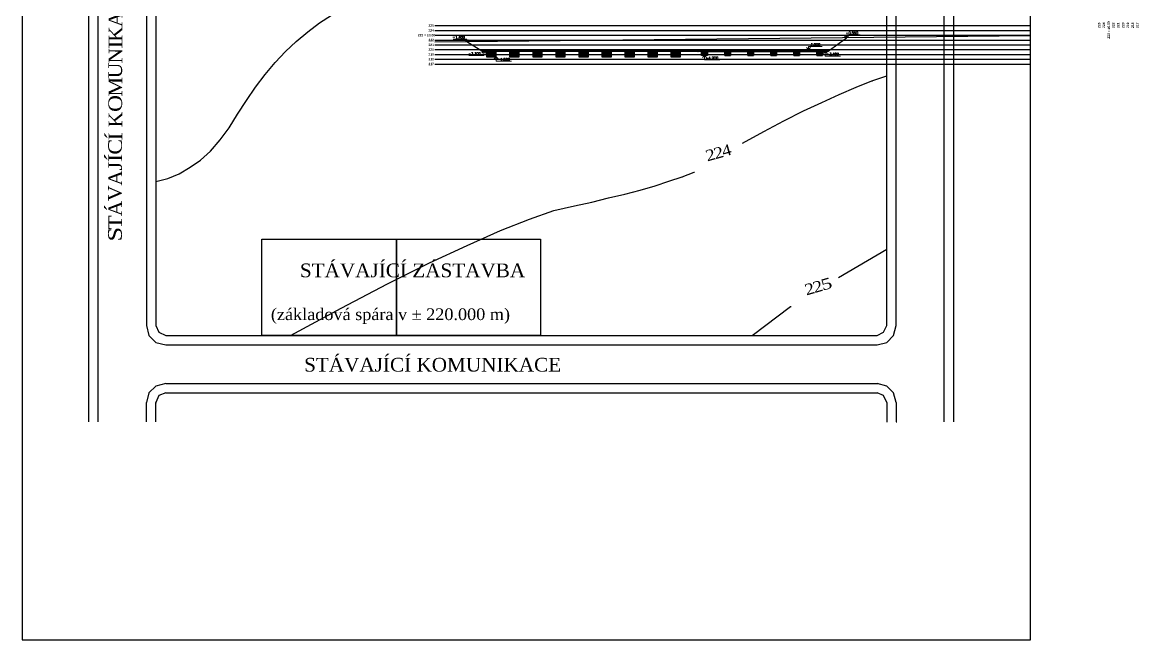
# Model space of a CAD drawing. Header units: millimetres. Extents: x -51 to 2999949, y -1641567 to 415040.
# Drawn here: x 929949 to 1162515, y -284739 to -156157 of the extents above; entities that cross this region are included whole.
import ezdxf

# ---------------------------------------------------------------- set-up
doc = ezdxf.new("R2010")
doc.units = ezdxf.units.MM
doc.header["$LTSCALE"] = 75
doc.header["$MEASUREMENT"] = 0
doc.layers.get('0').update_dxf_attribs({"linetype": 'CONTINUOUS'})
for name, color, linetype in [('DNO', 210, 'CONTINUOUS'), ('TEXT hloubky ŘEZ', 255, 'CONTINUOUS'), ('ŘEZ bílá', 251, 'CONTINUOUS'), ('ŘEZ červená', 10, 'CONTINUOUS'), ('šrafy', 90, 'CONTINUOUS')]:
    doc.layers.add(name, color=color, linetype=linetype)
doc.layers.add('texty', color=255, linetype='CONTINUOUS', lineweight=15)
doc.styles.add('romans', font='romans.shx')
doc.styles.add('TIMESNEWROMAN', font='times.ttf')
doc.styles.add('ŘEZ HLOUBKY', font='ariblk.ttf', dxfattribs={"width": 0.75, "height": 500})
pattern_1 = [(45, (2149.33, -343740.56), (-132.58252, 132.58252), [])]
pattern_2 = [(45, (2149.33, -343740.56), (-132.58252, 132.58252), [])]

# ---------------------------------------------------------------- blocks, each defined once
blk = doc.blocks.new('*U18')
at = {"layer": 'DNO'}
for p, q in [((-1000, 600), (-1000, -600)), ((1000, -600), (1000, 600)), ((-1000, -600), (1000, -600))]:
    blk.add_line(p, q, dxfattribs=at)
blk = doc.blocks.new('*U19')
at = {"layer": 'DNO', "color": 0, "linetype": 'ByBlock', "lineweight": -2, "transparency": 16777216}
for p in [(0, 0), (4800, 0), (9600, 0), (14400, 0), (19200, 0), (24000, 0), (28800, 0), (33600, 0), (38400, 0)]:
    blk.add_blockref('*U18', p, dxfattribs=at)

msp = doc.modelspace()

# ---------------------------------------------------------------- hatches: boundary and pattern name
at = {"layer": 'šrafy'}
h = msp.add_hatch(dxfattribs=at)
h.set_pattern_fill('ANSI31', color=256, scale=1500)
h.set_pattern_definition(pattern_1)
h.paths.add_polyline_path([(1025669.7798, -161837.528), (1025170.7294, -161837.528), (1025669.7798, -162137.528)])
h = msp.add_hatch(dxfattribs=at)
h.set_pattern_fill('ANSI31', color=256, scale=1500)
h.set_pattern_definition(pattern_1)
h.paths.add_polyline_path([(1026669.7798, -161837.528), (1025669.7798, -161837.528), (1025669.7798, -162137.528), (1026669.7798, -162137.528)])
h = msp.add_hatch(dxfattribs=at)
h.set_pattern_fill('ANSI31', color=256, scale=1500)
h.set_pattern_definition(pattern_1)
h.paths.add_polyline_path([(1028669.7798, -161837.528), (1026669.7798, -161837.528), (1026669.7798, -162137.528), (1028669.7798, -162137.528)])
h = msp.add_hatch(dxfattribs=at)
h.set_pattern_fill('ANSI31', color=256, scale=1500)
h.set_pattern_definition(pattern_1)
h.paths.add_polyline_path([(1026669.7798, -162137.528), (1026669.7798, -162837.528), (1028669.7798, -162837.528), (1028669.7798, -162137.528)])
h = msp.add_hatch(dxfattribs=at)
h.set_pattern_fill('ANSI31', color=256, scale=1500)
h.set_pattern_definition(pattern_1)
h.paths.add_polyline_path([(1068069.7798, -161837.528), (1028669.7798, -161837.528), (1028669.7798, -162137.528), (1046869.7798, -162137.528), (1068069.7798, -162137.528)])
h = msp.add_hatch(dxfattribs=at)
h.set_pattern_fill('ANSI31', color=256, scale=1500)
h.set_pattern_definition(pattern_1)
h.paths.add_polyline_path([(1033469.7798, -162137.528), (1031469.7798, -162137.528), (1031469.7798, -162837.528), (1033469.7798, -162837.528)])
h = msp.add_hatch(dxfattribs=at)
h.set_pattern_fill('ANSI31', color=256, scale=1500)
h.set_pattern_definition(pattern_1)
h.paths.add_polyline_path([(1038269.7798, -162137.528), (1036269.7798, -162137.528), (1036269.7798, -162837.528), (1038269.7798, -162837.528)])
h = msp.add_hatch(dxfattribs=at)
h.set_pattern_fill('ANSI31', color=256, scale=1500)
h.set_pattern_definition(pattern_1)
h.paths.add_polyline_path([(1043069.7798, -162137.528), (1041069.7798, -162137.528), (1041069.7798, -162837.528), (1043069.7798, -162837.528)])
h = msp.add_hatch(dxfattribs=at)
h.set_pattern_fill('ANSI31', color=256, scale=1500)
h.set_pattern_definition(pattern_1)
h.paths.add_polyline_path([(1047869.7798, -162137.528), (1046869.7798, -162137.528), (1045869.7798, -162137.528), (1045869.7798, -162837.528), (1047869.7798, -162837.528)])
h = msp.add_hatch(dxfattribs=at)
h.set_pattern_fill('ANSI31', color=256, scale=1500)
h.set_pattern_definition(pattern_1)
h.paths.add_polyline_path([(1052669.7798, -162137.528), (1050669.7798, -162137.528), (1050669.7798, -162837.528), (1052669.7798, -162837.528)])
h = msp.add_hatch(dxfattribs=at)
h.set_pattern_fill('ANSI31', color=256, scale=1500)
h.set_pattern_definition(pattern_1)
h.paths.add_polyline_path([(1057469.7798, -162137.528), (1055469.7798, -162137.528), (1055469.7798, -162837.528), (1057469.7798, -162837.528)])
h = msp.add_hatch(dxfattribs=at)
h.set_pattern_fill('ANSI31', color=256, scale=1500)
h.set_pattern_definition(pattern_1)
h.paths.add_polyline_path([(1062269.7798, -162137.528), (1060269.7798, -162137.528), (1060269.7798, -162837.528), (1062269.7798, -162837.528)])
h = msp.add_hatch(dxfattribs=at)
h.set_pattern_fill('ANSI31', color=256, scale=1500)
h.set_pattern_definition(pattern_1)
h.paths.add_polyline_path([(1067069.7798, -162137.528), (1065069.7798, -162137.528), (1065069.7798, -162837.528), (1067069.7798, -162837.528)])
h = msp.add_hatch(dxfattribs=at)
h.set_pattern_fill('ANSI31', color=256, scale=1500)
h.set_pattern_definition(pattern_1)
h.paths.add_polyline_path([(1070019.7798, -161837.528), (1068069.7798, -161837.528), (1068069.7798, -162137.528), (1070019.7798, -162137.528)])
h = msp.add_hatch(dxfattribs=at)
h.set_pattern_fill('ANSI31', color=256, scale=1500)
h.set_pattern_definition(pattern_1)
h.paths.add_polyline_path([(1070019.7798, -162137.528), (1068069.7798, -162137.528), (1070019.7798, -162237.528)])
h = msp.add_hatch(dxfattribs=at)
h.set_pattern_fill('ANSI31', color=256, scale=1500)
h.set_pattern_definition(pattern_1)
h.paths.add_polyline_path([(1072669.7798, -161837.528), (1070019.7798, -161837.528), (1070019.7798, -162137.528), (1072669.7798, -162137.528)])
h = msp.add_hatch(dxfattribs=at)
h.set_pattern_fill('ANSI31', color=256, scale=1500)
h.set_pattern_definition(pattern_1)
h.paths.add_polyline_path([(1072669.7798, -162137.528), (1070019.7798, -162137.528), (1070019.7798, -162237.528), (1072669.7798, -162237.528)])
h = msp.add_hatch(dxfattribs=at)
h.set_pattern_fill('ANSI31', color=256, scale=1500)
h.set_pattern_definition(pattern_2)
h.paths.add_polyline_path([(1072669.7798, -162237.528), (1071469.7798, -162237.528), (1071469.7798, -162837.528), (1072669.7798, -162837.528)])
h = msp.add_hatch(dxfattribs=at)
h.set_pattern_fill('ANSI31', color=256, scale=1500)
h.set_pattern_definition(pattern_2)
h.paths.add_polyline_path([(1072669.7798, -162237.528), (1071469.7798, -162237.528), (1071469.7798, -162837.528), (1072669.7798, -162837.528)])
h = msp.add_hatch(dxfattribs=at)
h.set_pattern_fill('ANSI31', color=256, scale=1500)
h.set_pattern_definition(pattern_1)
h.paths.add_polyline_path([(1076269.7798, -161837.528), (1072669.7798, -161837.528), (1072669.7798, -162137.528), (1076269.7798, -162137.528)])
h = msp.add_hatch(dxfattribs=at)
h.set_pattern_fill('ANSI31', color=256, scale=1500)
h.set_pattern_definition(pattern_1)
h.paths.add_polyline_path([(1076269.7798, -162137.528), (1072669.7798, -162137.528), (1072669.7798, -162237.528), (1076269.7798, -162237.528)])
h = msp.add_hatch(dxfattribs=at)
h.set_pattern_fill('ANSI31', color=256, scale=1500)
h.set_pattern_definition(pattern_1)
h.paths.add_polyline_path([(1097669.7798, -161837.528), (1076269.7798, -161837.528), (1076269.7798, -162137.528), (1097669.7798, -162137.528)])
h = msp.add_hatch(dxfattribs=at)
h.set_pattern_fill('ANSI31', color=256, scale=1500)
h.set_pattern_definition(pattern_1)
h.paths.add_polyline_path([(1097669.7798, -162137.528), (1076269.7798, -162137.528), (1076269.7798, -162237.528), (1097669.7798, -162237.528)])
h = msp.add_hatch(dxfattribs=at)
h.set_pattern_fill('ANSI31', color=256, scale=1500)
h.set_pattern_definition(pattern_2)
h.paths.add_polyline_path([(1077469.7798, -162237.528), (1076269.7798, -162237.528), (1076269.7798, -162837.528), (1077469.7798, -162837.528)])
h = msp.add_hatch(dxfattribs=at)
h.set_pattern_fill('ANSI31', color=256, scale=1500)
h.set_pattern_definition(pattern_2)
h.paths.add_polyline_path([(1077469.7798, -162237.528), (1076269.7798, -162237.528), (1076269.7798, -162837.528), (1077469.7798, -162837.528)])
h = msp.add_hatch(dxfattribs=at)
h.set_pattern_fill('ANSI31', color=256, scale=1500)
h.set_pattern_definition(pattern_2)
h.paths.add_polyline_path([(1082269.7798, -162237.528), (1081069.7798, -162237.528), (1081069.7798, -162837.528), (1082269.7798, -162837.528)])
h = msp.add_hatch(dxfattribs=at)
h.set_pattern_fill('ANSI31', color=256, scale=1500)
h.set_pattern_definition(pattern_2)
h.paths.add_polyline_path([(1082269.7798, -162237.528), (1081069.7798, -162237.528), (1081069.7798, -162837.528), (1082269.7798, -162837.528)])
h = msp.add_hatch(dxfattribs=at)
h.set_pattern_fill('ANSI31', color=256, scale=1500)
h.set_pattern_definition(pattern_2)
h.paths.add_polyline_path([(1087069.7798, -162237.528), (1085869.7798, -162237.528), (1085869.7798, -162837.528), (1087069.7798, -162837.528)])
h = msp.add_hatch(dxfattribs=at)
h.set_pattern_fill('ANSI31', color=256, scale=1500)
h.set_pattern_definition(pattern_2)
h.paths.add_polyline_path([(1087069.7798, -162237.528), (1085869.7798, -162237.528), (1085869.7798, -162837.528), (1087069.7798, -162837.528)])
h = msp.add_hatch(dxfattribs=at)
h.set_pattern_fill('ANSI31', color=256, scale=1500)
h.set_pattern_definition(pattern_2)
h.paths.add_polyline_path([(1091869.7798, -162237.528), (1090669.7798, -162237.528), (1090669.7798, -162837.528), (1091869.7798, -162837.528)])
h = msp.add_hatch(dxfattribs=at)
h.set_pattern_fill('ANSI31', color=256, scale=1500)
h.set_pattern_definition(pattern_2)
h.paths.add_polyline_path([(1091869.7798, -162237.528), (1090669.7798, -162237.528), (1090669.7798, -162837.528), (1091869.7798, -162837.528)])
h = msp.add_hatch(dxfattribs=at)
h.set_pattern_fill('ANSI31', color=256, scale=1500)
h.set_pattern_definition(pattern_2)
h.paths.add_polyline_path([(1096669.7798, -162237.528), (1095469.7798, -162237.528), (1095469.7798, -162837.528), (1096669.7798, -162837.528)])
h = msp.add_hatch(dxfattribs=at)
h.set_pattern_fill('ANSI31', color=256, scale=1500)
h.set_pattern_definition(pattern_2)
h.paths.add_polyline_path([(1096669.7798, -162237.528), (1095469.7798, -162237.528), (1095469.7798, -162837.528), (1096669.7798, -162837.528)])
h = msp.add_hatch(dxfattribs=at)
h.set_pattern_fill('ANSI31', color=256, scale=1500)
h.set_pattern_definition(pattern_1)
h.paths.add_polyline_path([(1098223.7086, -161837.528), (1097669.7798, -161837.528), (1097669.7798, -162137.528), (1097805.5361, -162137.528)])
h = msp.add_hatch(dxfattribs=at)
h.set_pattern_fill('ANSI31', color=256, scale=1500)
h.set_pattern_definition(pattern_1)
h.paths.add_polyline_path([(1097805.5361, -162137.528), (1097669.7798, -162137.528), (1097669.7798, -162237.528)])
h = msp.add_hatch(dxfattribs=at)
h.set_pattern_fill('ANSI31', color=256, scale=1500)
h.set_pattern_definition(pattern_1)
h.paths.add_polyline_path([(1028669.7798, -162837.528), (1026669.7798, -162837.528), (1026669.7798, -163337.528), (1028669.7798, -163337.528)])
h = msp.add_hatch(dxfattribs=at)
h.set_pattern_fill('ANSI31', color=256, scale=1500)
h.set_pattern_definition(pattern_1)
h.paths.add_polyline_path([(1033469.7798, -162837.528), (1031469.7798, -162837.528), (1031469.7798, -163337.528), (1033469.7798, -163337.528)])
h = msp.add_hatch(dxfattribs=at)
h.set_pattern_fill('ANSI31', color=256, scale=1500)
h.set_pattern_definition(pattern_1)
h.paths.add_polyline_path([(1038269.7798, -162837.528), (1036269.7798, -162837.528), (1036269.7798, -163337.528), (1038269.7798, -163337.528)])
h = msp.add_hatch(dxfattribs=at)
h.set_pattern_fill('ANSI31', color=256, scale=1500)
h.set_pattern_definition(pattern_1)
h.paths.add_polyline_path([(1043069.7798, -162837.528), (1041069.7798, -162837.528), (1041069.7798, -163337.528), (1043069.7798, -163337.528)])
h = msp.add_hatch(dxfattribs=at)
h.set_pattern_fill('ANSI31', color=256, scale=1500)
h.set_pattern_definition(pattern_1)
h.paths.add_polyline_path([(1047869.7798, -162837.528), (1045869.7798, -162837.528), (1045869.7798, -163337.528), (1047869.7798, -163337.528)])
h = msp.add_hatch(dxfattribs=at)
h.set_pattern_fill('ANSI31', color=256, scale=1500)
h.set_pattern_definition(pattern_1)
h.paths.add_polyline_path([(1052669.7798, -162837.528), (1050669.7798, -162837.528), (1050669.7798, -163337.528), (1052669.7798, -163337.528)])
h = msp.add_hatch(dxfattribs=at)
h.set_pattern_fill('ANSI31', color=256, scale=1500)
h.set_pattern_definition(pattern_1)
h.paths.add_polyline_path([(1057469.7798, -162837.528), (1055469.7798, -162837.528), (1055469.7798, -163337.528), (1057469.7798, -163337.528)])
h = msp.add_hatch(dxfattribs=at)
h.set_pattern_fill('ANSI31', color=256, scale=1500)
h.set_pattern_definition(pattern_1)
h.paths.add_polyline_path([(1062269.7798, -162837.528), (1060269.7798, -162837.528), (1060269.7798, -163337.528), (1062269.7798, -163337.528)])
h = msp.add_hatch(dxfattribs=at)
h.set_pattern_fill('ANSI31', color=256, scale=1500)
h.set_pattern_definition(pattern_1)
h.paths.add_polyline_path([(1067069.7798, -162837.528), (1065069.7798, -162837.528), (1065069.7798, -163337.528), (1067069.7798, -163337.528)])
h = msp.add_hatch(dxfattribs=at)
h.set_pattern_fill('ANSI31', color=256, scale=1500)
h.set_pattern_definition(pattern_2)
h.paths.add_polyline_path([(1072669.7798, -162837.528), (1071469.7798, -162837.528), (1071469.7798, -163037.528), (1072669.7798, -163037.528)])
h = msp.add_hatch(dxfattribs=at)
h.set_pattern_fill('ANSI31', color=256, scale=1500)
h.set_pattern_definition(pattern_2)
h.paths.add_polyline_path([(1072669.7798, -162837.528), (1071469.7798, -162837.528), (1071469.7798, -163037.528), (1072669.7798, -163037.528)])
h = msp.add_hatch(dxfattribs=at)
h.set_pattern_fill('ANSI31', color=256, scale=1500)
h.set_pattern_definition(pattern_2)
h.paths.add_polyline_path([(1077469.7798, -162837.528), (1076269.7798, -162837.528), (1076269.7798, -163037.528), (1077469.7798, -163037.528)])
h = msp.add_hatch(dxfattribs=at)
h.set_pattern_fill('ANSI31', color=256, scale=1500)
h.set_pattern_definition(pattern_2)
h.paths.add_polyline_path([(1077469.7798, -162837.528), (1076269.7798, -162837.528), (1076269.7798, -163037.528), (1077469.7798, -163037.528)])
h = msp.add_hatch(dxfattribs=at)
h.set_pattern_fill('ANSI31', color=256, scale=1500)
h.set_pattern_definition(pattern_2)
h.paths.add_polyline_path([(1082269.7798, -162837.528), (1081069.7798, -162837.528), (1081069.7798, -163037.528), (1082269.7798, -163037.528)])
h = msp.add_hatch(dxfattribs=at)
h.set_pattern_fill('ANSI31', color=256, scale=1500)
h.set_pattern_definition(pattern_2)
h.paths.add_polyline_path([(1082269.7798, -162837.528), (1081069.7798, -162837.528), (1081069.7798, -163037.528), (1082269.7798, -163037.528)])
h = msp.add_hatch(dxfattribs=at)
h.set_pattern_fill('ANSI31', color=256, scale=1500)
h.set_pattern_definition(pattern_2)
h.paths.add_polyline_path([(1087069.7798, -162837.528), (1085869.7798, -162837.528), (1085869.7798, -163037.528), (1087069.7798, -163037.528)])
h = msp.add_hatch(dxfattribs=at)
h.set_pattern_fill('ANSI31', color=256, scale=1500)
h.set_pattern_definition(pattern_2)
h.paths.add_polyline_path([(1087069.7798, -162837.528), (1085869.7798, -162837.528), (1085869.7798, -163037.528), (1087069.7798, -163037.528)])
h = msp.add_hatch(dxfattribs=at)
h.set_pattern_fill('ANSI31', color=256, scale=1500)
h.set_pattern_definition(pattern_2)
h.paths.add_polyline_path([(1091869.7798, -162837.528), (1090669.7798, -162837.528), (1090669.7798, -163037.528), (1091869.7798, -163037.528)])
h = msp.add_hatch(dxfattribs=at)
h.set_pattern_fill('ANSI31', color=256, scale=1500)
h.set_pattern_definition(pattern_2)
h.paths.add_polyline_path([(1091869.7798, -162837.528), (1090669.7798, -162837.528), (1090669.7798, -163037.528), (1091869.7798, -163037.528)])
h = msp.add_hatch(dxfattribs=at)
h.set_pattern_fill('ANSI31', color=256, scale=1500)
h.set_pattern_definition(pattern_2)
h.paths.add_polyline_path([(1096669.7798, -162837.528), (1095469.7798, -162837.528), (1095469.7798, -163037.528), (1096669.7798, -163037.528)])
h = msp.add_hatch(dxfattribs=at)
h.set_pattern_fill('ANSI31', color=256, scale=1500)
h.set_pattern_definition(pattern_2)
h.paths.add_polyline_path([(1096669.7798, -162837.528), (1095469.7798, -162837.528), (1095469.7798, -163037.528), (1096669.7798, -163037.528)])

# ---------------------------------------------------------------- linework, layer by layer
for p, q in [((959847.5854, -231386.4356), (1108142.3038, -231386.4356)), ((959847.5854, -233341.065), (1108142.3038, -233341.065))]:
    msp.add_line(p, q)
msp.add_lwpolyline([(929948.9938, 12260.6431), (929948.9938, -284739.3569), (1139948.9938, -284739.3569), (1139948.9938, 12260.6431)], close=True)
for points in [[(943799.0401, -239384.9905), (943799.0401, -137281.2658), (943901.9177, -137281.2658)], [(945779.3872, -239384.9905), (945779.3872, -137281.2658), (945882.2648, -137281.2658)], [(955784.0135, -137281.2658), (955784.0135, -219298.591), (956324.1064, -221381.8158), (957764.3607, -222822.07), (959847.5854, -223362.1629), (1108039.4327, -223362.1629), (1110019.7798, -222822.07), (1111460.0406, -221381.8158), (1112000.127, -219298.591), (1112000.127, -137281.2658), (1112103.0111, -137281.2658)], [(957764.3607, -137281.2658), (957764.3607, -219298.591), (958407.3312, -220713.1275), (959847.5854, -221381.8158), (1108039.4327, -221381.8158), (1109351.0915, -220713.1275), (1110019.7798, -219298.591), (1110019.7798, -137281.2658), (1110122.664, -137281.2658)], [(1122004.7468, -239384.9905), (1122004.7468, -137281.2658), (1122107.6179, -137281.2658)], [(1123985.0939, -239384.9905), (1123985.0939, -137281.2658), (1124087.9781, -137281.2658)], [(957764.3607, -189336.1606), (960284.8072, -188667.4723), (962599.4985, -187690.1576), (964914.1898, -186352.781), (967100.2922, -184835.3669), (969183.5169, -182957.8909), (971163.8641, -180643.1996), (973041.3401, -178122.7662), (974790.2207, -175267.9624), (976667.6902, -172413.1847), (978545.1662, -169661.2651), (980525.5133, -167037.9475), (982608.7381, -164517.5009), (984794.8405, -162202.8097), (987006.6607, -160119.5914), (989424.2296, -158139.2312), (991841.7985, -156287.4861), (994362.2451, -154641.47)], [(1106933.5292, -168349.6063), (1110019.7798, -167269.4205), (1110122.664, -167269.4205)], [(1080005.9204, -181311.901), (1084403.843, -178894.3256), (1088595.9972, -176708.2231), (1092659.5756, -174624.9918), (1096491.681, -172850.4), (1100118.0311, -171204.397), (1103641.5101, -169661.2651), (1106933.5292, -168349.6063), (1107062.118, -168349.6063)], [(985797.873, -221381.8158), (996342.5922, -215672.2344), (1006012.8679, -210631.3413), (1014808.7065, -206233.4318), (1022627.2239, -202607.0817), (1029545.5799, -199546.5357), (1035589.5186, -197128.9602), (1040656.1295, -195354.3684), (1044951.1548, -194377.0537), (1048577.518, -193605.4943), (1052075.2792, -192731.0507), (1055495.8871, -191959.4783), (1058685.022, -191085.0478), (1061771.2726, -190210.6042), (1064626.0633, -189207.5717), (1067377.9699, -188333.1282), (1067480.841, -188333.1282)], [(1067377.9699, -188333.1282), (1069898.4164, -187355.8135), (1070001.2875, -187355.8135)], [(979856.825, -221381.8158), (979856.825, -201295.4229), (1037904.1968, -201295.4229), (1037904.1968, -221381.8158), (1007890.3439, -221381.8158), (1007890.3439, -201295.4229), (1007890.3439, -221381.8158), (979856.825, -221381.8158), (979959.7027, -221381.8158)], [(1100015.16, -209319.6825), (1110019.7798, -203378.6411), (1110122.664, -203378.6411)], [(1081986.2675, -221381.8158), (1090010.5402, -215337.8902), (1090113.4113, -215337.8902)], [(959847.5854, -231386.4356), (957764.3607, -231926.5285), (956324.1064, -233341.065), (955784.0135, -235321.4186), (955886.8846, -235321.4186)], [(1112000.127, -235321.4186), (1111460.0406, -233341.065), (1110019.7798, -231926.5285), (1108039.4327, -231386.4356), (1108142.3038, -231386.4356)], [(959847.5854, -233341.065), (958407.3312, -233906.8822), (957764.3607, -235321.4186), (957867.2383, -235321.4186)], [(1110019.7798, -235321.4186), (1109351.0915, -233906.8822), (1108039.4327, -233341.065), (1108142.3038, -233341.065)], [(955784.0135, -239384.9905), (955784.0135, -235321.4186), (955886.8846, -235321.4186)], [(957764.3607, -239384.9905), (957764.3607, -235321.4186), (957867.2383, -235321.4186)], [(1110019.7798, -235321.4186), (1110019.7798, -239384.9905), (1110122.664, -239384.9905)], [(1112000.127, -235321.4186), (1112000.127, -239384.9905), (1112103.0111, -239384.9905)]]:
    msp.add_lwpolyline(points)
at = {"layer": 'DNO'}
for p, q in [((1025669.7798, -162137.528), (1022531.0495, -160250.7065)), ((1097805.5361, -162137.528), (1101640.6933, -159386.1579)), ((1025669.7798, -162137.528), (1068069.7798, -162137.528)), ((1046869.7798, -162137.528), (1025669.7798, -162137.528)), ((1068069.7798, -162137.528), (1097805.5361, -162137.528)), ((1070019.7798, -162237.528), (1068069.7798, -162137.528)), ((1072669.7798, -162237.528), (1070019.7798, -162237.528)), ((1071469.7798, -163037.528), (1071469.7798, -162237.528)), ((1071469.7798, -163037.528), (1071469.7798, -162237.528)), ((1072669.7798, -162237.528), (1076269.7798, -162237.528)), ((1072669.7798, -162237.528), (1072669.7798, -163037.528)), ((1072669.7798, -162237.528), (1072669.7798, -163037.528)), ((1076269.7798, -162237.528), (1097669.7798, -162237.528)), ((1076269.7798, -163037.528), (1076269.7798, -162237.528)), ((1076269.7798, -163037.528), (1076269.7798, -162237.528)), ((1077469.7798, -162237.528), (1077469.7798, -163037.528)), ((1077469.7798, -162237.528), (1077469.7798, -163037.528)), ((1081069.7798, -163037.528), (1081069.7798, -162237.528)), ((1081069.7798, -163037.528), (1081069.7798, -162237.528)), ((1082269.7798, -162237.528), (1082269.7798, -163037.528)), ((1082269.7798, -162237.528), (1082269.7798, -163037.528)), ((1085869.7798, -163037.528), (1085869.7798, -162237.528)), ((1085869.7798, -163037.528), (1085869.7798, -162237.528)), ((1087069.7798, -162237.528), (1087069.7798, -163037.528)), ((1087069.7798, -162237.528), (1087069.7798, -163037.528)), ((1090669.7798, -163037.528), (1090669.7798, -162237.528)), ((1090669.7798, -163037.528), (1090669.7798, -162237.528)), ((1091869.7798, -162237.528), (1091869.7798, -163037.528)), ((1091869.7798, -162237.528), (1091869.7798, -163037.528)), ((1095469.7798, -163037.528), (1095469.7798, -162237.528)), ((1095469.7798, -163037.528), (1095469.7798, -162237.528)), ((1096669.7798, -163037.528), (1096669.7798, -162237.528)), ((1096669.7798, -163037.528), (1096669.7798, -162237.528)), ((1097669.7798, -162237.528), (1097805.5361, -162137.528)), ((1072669.7798, -163037.528), (1071469.7798, -163037.528)), ((1072669.7798, -163037.528), (1071469.7798, -163037.528)), ((1076269.7798, -163037.528), (1077469.7798, -163037.528)), ((1076269.7798, -163037.528), (1077469.7798, -163037.528)), ((1081069.7798, -163037.528), (1082269.7798, -163037.528)), ((1081069.7798, -163037.528), (1082269.7798, -163037.528)), ((1085869.7798, -163037.528), (1087069.7798, -163037.528)), ((1085869.7798, -163037.528), (1087069.7798, -163037.528)), ((1090669.7798, -163037.528), (1091869.7798, -163037.528)), ((1090669.7798, -163037.528), (1091869.7798, -163037.528)), ((1095469.7798, -163037.528), (1096669.7798, -163037.528)), ((1095469.7798, -163037.528), (1096669.7798, -163037.528))]:
    msp.add_line(p, q, dxfattribs=at)
at = {"layer": 'texty', "linetype": 'ByBlock', "lineweight": 20, "ltscale": 5}
for p, q in [((1019711.0495, -159638.1227), (1022531.0495, -159638.1227)), ((1022531.0495, -160250.7065), (1022104.7576, -159824.4146)), ((1022531.0495, -160250.7065), (1022531.0495, -159638.1227)), ((1022531.0495, -160250.7065), (1022957.3414, -159824.4146)), ((1101640.6933, -159386.1579), (1101214.4014, -158959.866)), ((1101640.6933, -159386.1579), (1101640.6933, -158773.5741)), ((1104460.6933, -158773.5741), (1101640.6933, -158773.5741)), ((1101640.6933, -159386.1579), (1102066.9852, -158959.866)), ((1026091.2496, -162137.528), (1025664.9577, -162563.8199)), ((1026091.2496, -162137.528), (1026517.5415, -162563.8199)), ((1026091.2496, -162137.528), (1026091.2496, -163079.3603)), ((1093727.4544, -161837.528), (1093301.1625, -161411.236)), ((1093727.4544, -161837.528), (1093727.4544, -161224.9441)), ((1096547.4544, -161224.9441), (1093727.4544, -161224.9441)), ((1093727.4544, -161837.528), (1094153.7463, -161411.236)), ((1097217.8113, -162237.528), (1096791.5194, -162663.8199)), ((1097217.8113, -162237.528), (1097644.1033, -162663.8199)), ((1097217.8113, -162237.528), (1097217.8113, -163179.3603)), ((1022934.6258, -163079.3603), (1026091.2496, -163079.3603)), ((1028669.7798, -163337.528), (1028243.4879, -163763.8199)), ((1028669.7798, -163337.528), (1029096.0717, -163763.8199)), ((1028669.7798, -163337.528), (1028669.7798, -164279.3603)), ((1031826.4037, -164279.3603), (1028669.7798, -164279.3603)), ((1072069.7798, -163037.528), (1071643.4879, -163463.8199)), ((1072069.7798, -163037.528), (1072496.0717, -163463.8199)), ((1072069.7798, -163037.528), (1072069.7798, -163979.3603)), ((1075226.4037, -163979.3603), (1072069.7798, -163979.3603)), ((1100374.4352, -163179.3603), (1097217.8113, -163179.3603))]:
    msp.add_line(p, q, dxfattribs=at)
at = {"layer": 'ŘEZ bílá'}
for p, q in [((1015914.6166, -156837.528), (1139948.9938, -156837.528)), ((1015914.6166, -157837.528), (1139948.9938, -157837.528)), ((1015914.6166, -158837.528), (1139948.9938, -158837.528)), ((1015914.6166, -159837.528), (1139948.9938, -159837.528)), ((1015914.6166, -160837.528), (1139948.9938, -160837.528)), ((1015914.6166, -161837.528), (1139948.9938, -161837.528)), ((1015914.6166, -162837.528), (1139948.9938, -162837.528)), ((1015914.6166, -163837.528), (1139948.9938, -163837.528)), ((1015914.6166, -164837.528), (1139948.9938, -164837.528))]:
    msp.add_line(p, q, dxfattribs=at)
at = {"layer": 'ŘEZ červená'}
msp.add_line((1139948.9938, -158965.8821), (1015914.6166, -160323.1056), dxfattribs=at)

# ---------------------------------------------------------------- block references
at = {"layer": 'DNO'}
msp.add_blockref('*U19', (1027669.7798, -162737.528), dxfattribs=at)

# ---------------------------------------------------------------- texts
at = {"attachment_point": 7, "style": 'TIMESNEWROMAN'}
for s, insert, char_height, width, rotation in [('\\W1.04;A', (950793.6992, -157161.7857), 2863.05416, 4592.758633, 89.900411366), ('\\W1.03;K', (950793.6992, -160222.1486), 2863.05416, 4572.933721, 89.900411366), ('\\W1.19;I', (950793.7907, -161662.5402), 2863.05416, 3142.167689, 89.900411366), ('\\W1.02;N', (950793.7907, -164722.9161), 2863.05416, 4557.722998, 89.900411366), ('\\W1.04;U', (950768.243, -167809.1668), 2863.05416, 4588.465591, 89.900411366), ('\\W1.07;M', (950768.158, -171641.1413), 2863.05416, 5402.248105, 89.900411366), ('\\W1.13;O', (950768.2822, -174830.1846), 2863.05416, 4720.524113, 89.900411366), ('\\W1.03;K', (950768.4523, -178019.1887), 2863.05416, 4572.933721, 89.900411366), ('\\W1.19;Í', (950768.4981, -180771.2783), 2863.05416, 3142.167689, 89.900411366), ('\\W1.14;C', (950742.6953, -183728.8224), 2863.05416, 4490.011551, 89.900411366), ('\\W1.19;Í', (950742.6495, -185271.9412), 2863.05416, 3142.167689, 89.900411366), ('\\W1.16;2', (1072649.3811, -185143.0515), 2289.83564, 3047.345227, 15.800195223), ('\\W1.16;2', (1074346.7804, -184680.2885), 2289.83564, 3047.345227, 15.800195223), ('\\W1.13;4', (1076018.5534, -184191.5069), 2289.83564, 3009.2889, 15.800195223), ('\\W1.09;J', (950742.6953, -187021.0377), 2863.05416, 3226.500007, 89.900411366), ('\\W1.04;A', (950742.8196, -190210.0417), 2863.05416, 4592.758633, 89.900411366), ('\\W1.05;V', (950742.9962, -193399.0981), 2863.05416, 4599.969062, 89.900411366), ('\\W1.04;Á', (950717.3176, -196562.646), 2863.05416, 4592.758633, 89.900411366), ('\\W1.12;T', (950717.3569, -199314.6833), 2863.05416, 4225.102355, 89.900411366), ('\\W1.28;S', (950717.4027, -201835.3915), 2863.05416, 4219.334297, 89.900411366), ('\\W1.16;2', (1093301.4343, -213047.9226), 2289.83564, 3047.345227, 15.800195223), ('\\W1.16;2', (1094998.7812, -212559.2325), 2289.83564, 3047.345227, 15.800195223), ('\\W1.31;5', (1096696.1543, -212070.5294), 2289.83564, 3222.341082, 15.800195223)]:
    msp.add_mtext(s, dxfattribs=dict(at, insert=insert, char_height=char_height, width=width, rotation=rotation))
for s, insert, char_height, width in [('\\W1.02;STÁVAJÍCÍ\\~ZÁSTAVBA', (987778.2266, -209319.5516), 2863.160702, 47179.177469), ('\\W1.03;(základová\\~spára\\~v\\~±\\~220.000\\~m)', (981734.3011, -218964.1095), 2433.709411, 49434.835916), ('\\W1.02;STÁVAJÍCÍ\\~KOMUNIKACE', (988652.6637, -228968.6966), 2863.160702, 53670.587301)]:
    msp.add_mtext(s, dxfattribs=dict(at, insert=insert, char_height=char_height, width=width))
at = {"layer": 'TEXT hloubky ŘEZ', "char_height": 500, "attachment_point": 1, "style": 'ŘEZ HLOUBKY'}
for s, width, heights, insert in [('225', 1674.686176, [0], (1014562.687, -156587.528)), ('224', 1674.686176, [0], (1014562.687, -157587.528)), ('223 = ±0.00', 3549.990573, [1316.3218], (1012337.5089, -158587.528)), ('222', 1674.686176, [0], (1014562.687, -159587.528)), ('221', 1674.686176, [0], (1014562.687, -160587.528)), ('220', 1674.686176, [0], (1014562.687, -161587.528)), ('219', 1674.686176, [0], (1014562.687, -162587.528)), ('218', 1674.686176, [0], (1014562.687, -163587.528)), ('217', 1674.686176, [0], (1014562.687, -164587.528))]:
    msp.add_mtext_dynamic_manual_height_columns(s, width=width, gutter_width=2500, heights=heights, dxfattribs=dict(at, insert=insert))
at = {"layer": 'TEXT hloubky ŘEZ', "char_height": 500, "attachment_point": 1, "rotation": 90, "style": 'ŘEZ HLOUBKY'}
for s, width, heights, insert in [('225', 1674.686176, [0], (1154015.2522, -157331.823)), ('224', 1674.686176, [0], (1155015.2522, -157331.823)), ('223 = ±0.00', 3549.990573, [1316.3218], (1156015.2522, -159557.0011)), ('222', 1674.686176, [0], (1157015.2522, -157331.823)), ('221', 1674.686176, [0], (1158015.2522, -157331.823)), ('220', 1674.686176, [0], (1159015.2522, -157331.823)), ('219', 1674.686176, [0], (1160015.2522, -157331.823)), ('218', 1674.686176, [0], (1161015.2522, -157331.823)), ('217', 1674.686176, [0], (1162015.2522, -157331.823))]:
    msp.add_mtext_dynamic_manual_height_columns(s, width=width, gutter_width=2500, heights=heights, dxfattribs=dict(at, insert=insert))
at = {"layer": 'texty', "ltscale": 20, "extrusion": (1.93959e-16, -3.39308e-16, -1), "style": 'romans', "text_generation_flag": 2}
for s, p in [('-0,550', (-1101510.7232, -158634.7418)), ('-1,400', (-1019581.0794, -159499.2904)), ('-3,300', (-1022847.8532, -162940.528)), ('-3,000', (-1093597.4843, -161086.1118)), ('-3,400', (-1097494.4352, -163040.528)), ('-4,500', (-1028946.4037, -164140.528)), ('-4,200', (-1072346.4037, -163840.528))]:
    msp.add_text(s, height=514.89696, dxfattribs=at).set_placement(p)

doc.saveas('drawing.dxf')
